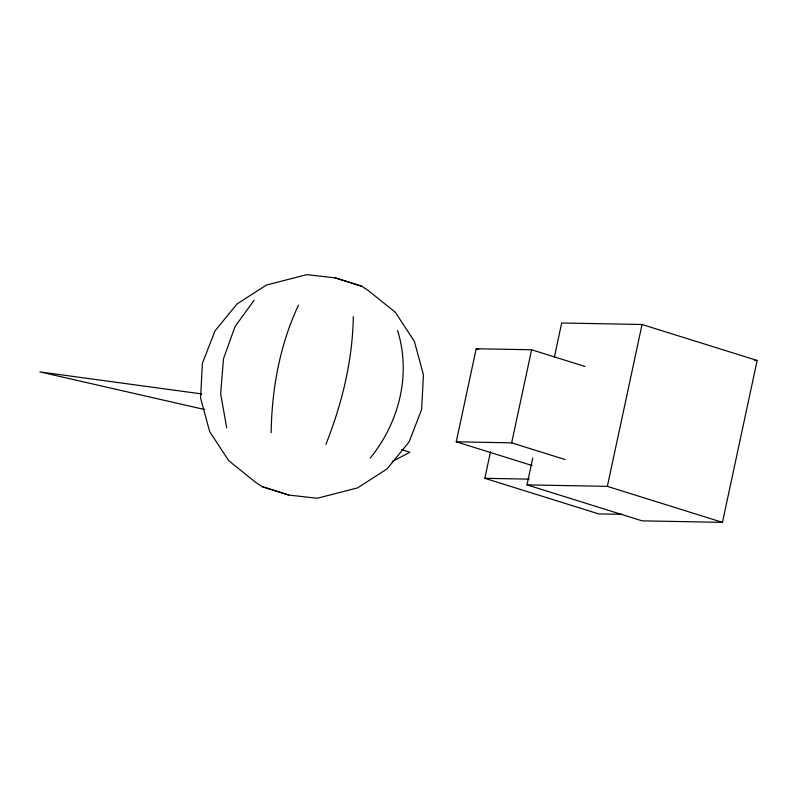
<?xml version="1.0" encoding="UTF-8"?>
<svg xmlns="http://www.w3.org/2000/svg" width="797" height="797" viewBox="0 0 797 797"><rect width="100%" height="100%" fill="white"/><g stroke="black" fill="none" stroke-linecap="round" stroke-linejoin="round"><path stroke-width="1.2" d="M271.139 432.741C271.837 388.966 279.787 344.902 298.506 305.102M353.31 316.648C352.593 360.493 342.033 403.661 325.943 444.288M532.107 465.528L456.243 441.807L476.198 348.747L531.609 349.773L584.958 366.451M622.019 514.324L598.627 513.886L484.825 478.31L490.524 451.72M456.243 441.807L511.654 442.843L531.609 349.773M554.383 357.076L561.686 323.004L642.053 324.499L757.15 360.483L722.451 522.354L642.083 520.849L526.986 484.865L532.725 458.096M526.986 484.865L607.354 486.369L642.053 324.499M370.197 458.126C399.028 422.53 411.382 374.849 397.564 330.486M254.084 300.26L235.025 326.591L223.499 358.789L220.639 393.698L226.717 427.889M392.323 461.523L409.817 452.258L401.568 449.618M754.679 360.433L757.15 360.483M484.825 478.31L529.158 479.136M335.288 277.884L306.795 274.646L266.417 285.047L237.018 303.956L214.961 330.944L202.398 363.362L200.575 398.052L209.651 431.595L228.749 460.726L255.996 482.583L262.422 486.728L288.733 495.037L317.226 498.274L357.604 487.874L387.003 468.965L409.06 441.976L421.613 409.558L423.446 374.879L414.36 341.325L395.262 312.195L368.015 290.337L361.599 286.193L335.288 277.884L361.599 286.193M201.771 393.947L39.85 371.9L204.421 409.489M476.198 348.747L478.569 349.485M511.654 442.843L565.003 459.52M607.354 486.369L722.451 522.354M262.422 486.728L288.733 495.037"/></g></svg>
